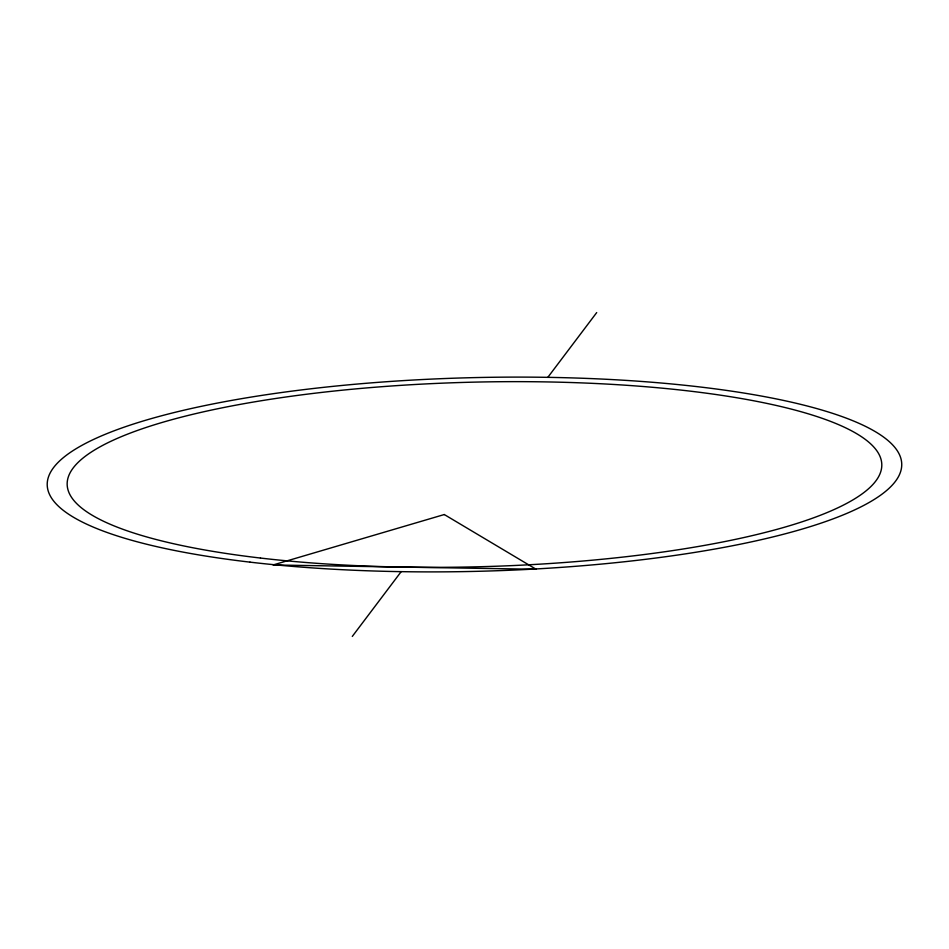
<?xml version="1.0" encoding="UTF-8"?>
<svg xmlns="http://www.w3.org/2000/svg" width="949" height="949" viewBox="0 0 949 949"><rect width="100%" height="100%" fill="white"/><g stroke="black" fill="none" stroke-linecap="round" stroke-linejoin="round"><path stroke-width="1.42" d="M352.293 636.423L401.178 571.654M547.822 377.346L596.707 312.577M444.286 514.536L273.063 564.975L536.126 569.27L444.286 514.536M249.99 562.14A427.358 96.857 -1.4 0 0 901.55 467.477A427.358 96.857 -1.4 0 0 271.96 393.882A427.358 96.857 -1.4 0 0 249.99 562.14M260.465 558.048A407.418 92.338 -1.4 0 0 881.621 467.798A407.418 92.338 -1.4 0 0 281.414 397.643A407.418 92.338 -1.4 0 0 260.465 558.048"/></g></svg>
